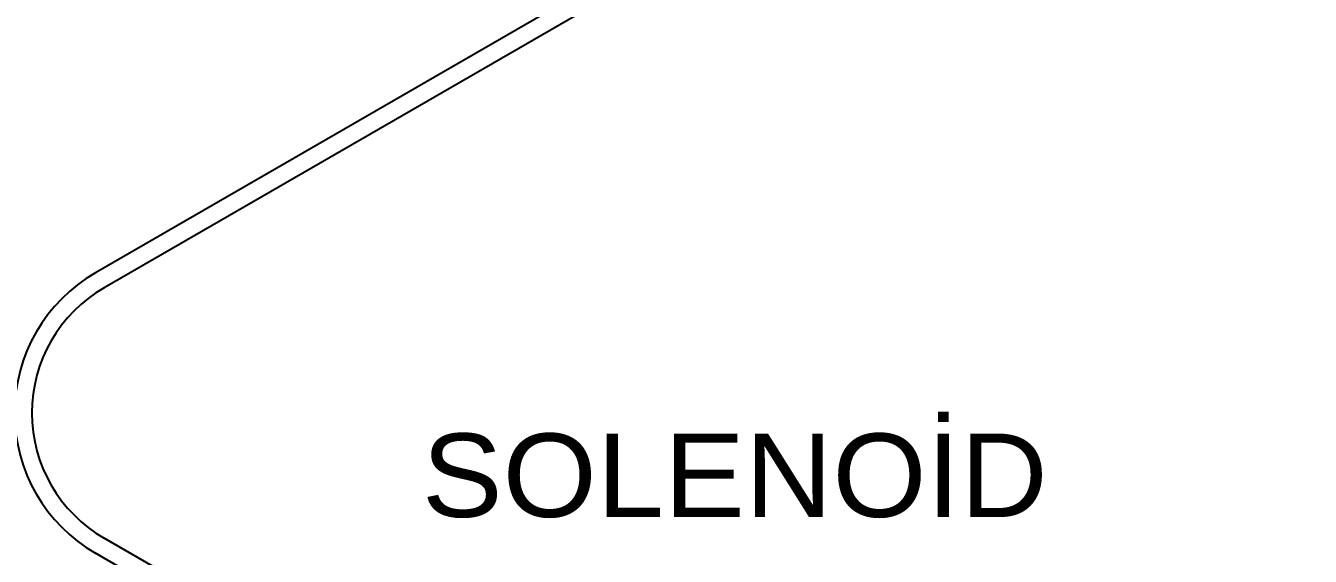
# Model space of a CAD drawing. Header units: centimetres. Extents: x 394264 to 551709, y 50011 to 59011.
# Drawn here: x 525964 to 526141.8, y 53940.3 to 54013.7 of the extents above; entities that cross this region are included whole.
import ezdxf

# ---------------------------------------------------------------- set-up
doc = ezdxf.new("R2010")
doc.units = ezdxf.units.CM
for name, color, linetype, lineweight in [('-M-YNGN-ZON3', 6, 'SP', 30), ('0-KRCN-DETAY-YAZI', 71, 'Continuous', 35), ('0-KRCN-YNG-CIHAZ', 4, 'Continuous', 30)]:
    doc.layers.add(name, color=color, linetype=linetype, lineweight=lineweight)
doc.styles.add('CIZGI', font='tahoma.ttf', dxfattribs={"width": 0.8, "oblique": 20})
doc.styles.add('ROMAND', font='arial.ttf', dxfattribs={"height": 0.5})
doc.linetypes.add('SP', pattern='A,2,-0.1,["SP",CIZGI,S=0.14,R=0.2,X=0,Y=-0.07],-0.255', length=2.355)

# ---------------------------------------------------------------- blocks, each defined once
blk = doc.blocks.new('A$C66BCA59E')
at = {"layer": '0-KRCN-YNG-CIHAZ', "color": 31, "linetype": 'Continuous', "lineweight": -3}
for p, q in [((1483.53, -748.77, 2660.53), (1301.74, -853.72, 2660.53)), ((1485.96, -750.14, 2660.53), (1302.94, -855.8, 2660.53)), ((1327.67, -904.72, 2660.53), (1302.94, -890.44, 2660.53)), ((1326.47, -906.8, 2660.53), (1301.74, -892.52, 2660.53))]:
    blk.add_line(p, q, dxfattribs=at)
for radius in [22.4, 20]:
    blk.add_arc((1312.94, -873.12, 2660.53), radius, 120, 240, dxfattribs=at)
at = {"layer": '0-KRCN-DETAY-YAZI', "extrusion": (0, 0.816497, 0.57735), "style": 'ROMAND', "width": 0.6}
blk.add_text('SOLENOİD', height=20, rotation=180, dxfattribs=at).set_placement((-1346.91, 1856.69, 225.9))

msp = doc.modelspace()

# ---------------------------------------------------------------- block references
at = {"layer": '-M-YNGN-ZON3'}
msp.add_blockref('A$C66BCA59E', (524671.91, 54833.28, -2010.95), dxfattribs=at)

doc.saveas('drawing.dxf')
